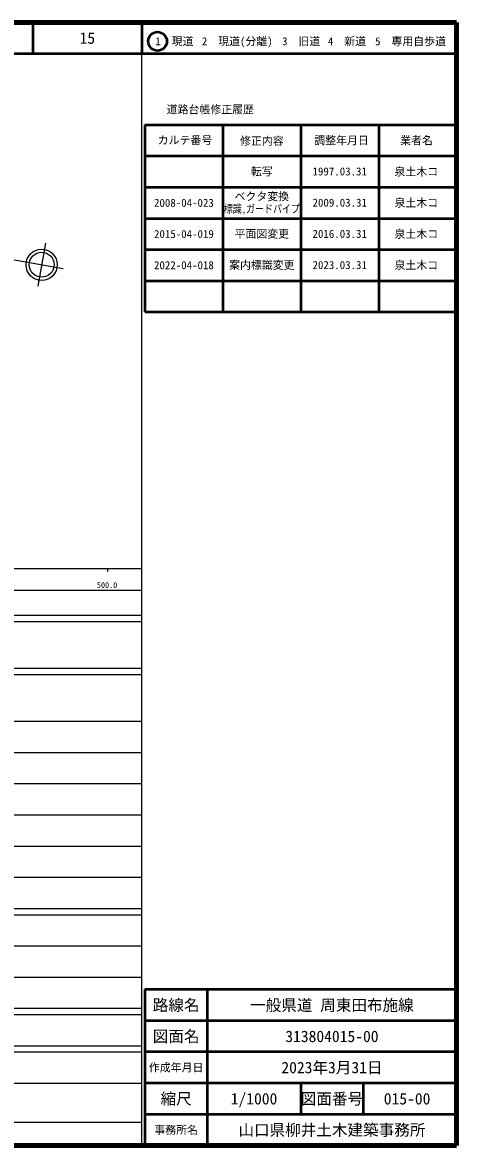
# Model space of a CAD drawing. Units: millimetres, scale not verified. Extents: x 40000 to 680000, y 20000 to 380000.
# Drawn here: x 540671 to 680000, y 20000 to 380000 of the extents above; entities that cross this region are included whole.
import ezdxf
from ezdxf.enums import TextEntityAlignment as Align

# ---------------------------------------------------------------- set-up
doc = ezdxf.new("R2010")
doc.units = ezdxf.units.MM
doc.header["$LTSCALE"] = 1000
for name, color, linetype, lineweight in [('M-BMK-SRVR', 3, 'Continuous', 25), ('M-TTL', 2, 'Continuous', 140), ('M-TTL-BAND', 7, 'Continuous', 25), ('M-TTL-FRAM', 2, 'Continuous', 50), ('M-TTL-LINE', 7, 'Continuous', 50)]:
    doc.layers.add(name, color=color, linetype=linetype, lineweight=lineweight)
doc.layers.add('M-TTL-TXT', color=7, linetype='Continuous')
doc.styles.add('ＭＳ ゴシック', font='')
doc.styles.get('ＭＳ ゴシック').set_extended_font_data('MS Gothic')

msp = doc.modelspace()

# ---------------------------------------------------------------- linework, layer by layer
at = {"layer": 'M-BMK-SRVR'}
for p, q in [((548074, 309229), (545622, 295446)), ((529126, 305491), (553740, 301111))]:
    msp.add_line(p, q, dxfattribs=at)
for radius in [5000, 4000]:
    msp.add_circle((546848, 302338), radius, dxfattribs=at)
at = {"layer": 'M-TTL'}
for p, q in [((680000, 380000), (40000, 380000)), ((680000, 20000), (680000, 380000)), ((40000, 20000), (680000, 20000))]:
    msp.add_line(p, q, dxfattribs=at)
at = {"layer": 'M-TTL-BAND'}
for p, q in [((579000, 20000), (579000, 370000)), ((40000, 205000), (579000, 205000)), ((568000, 205000), (568000, 204000)), ((68000, 198000), (579000, 198000)), ((40000, 190000), (579000, 190000)), ((40000, 188000), (579000, 188000)), ((40000, 173000), (579000, 173000)), ((40000, 171000), (579000, 171000)), ((40000, 156000), (579000, 156000)), ((46000, 146000), (579000, 146000)), ((52000, 136000), (579000, 136000)), ((46000, 126000), (579000, 126000)), ((52000, 116000), (579000, 116000)), ((46000, 106000), (579000, 106000)), ((40000, 96000), (579000, 96000)), ((40000, 94000), (579000, 94000)), ((49000, 84000), (579000, 84000)), ((40000, 74000), (579000, 74000)), ((40000, 64000), (579000, 64000)), ((40000, 62000), (579000, 62000)), ((40000, 52000), (579000, 52000)), ((40000, 50000), (579000, 50000)), ((40000, 40000), (579000, 40000)), ((68000, 27500), (579000, 27500))]:
    msp.add_line(p, q, dxfattribs=at)
at = {"layer": 'M-TTL-FRAM'}
for p, q in [((580000, 347197), (580000, 287197)), ((580000, 347197), (680000, 347197)), ((580000, 287197), (680000, 287197)), ((680000, 70000), (580000, 70000)), ((580000, 70000), (580000, 20000))]:
    msp.add_line(p, q, dxfattribs=at)
at = {"layer": 'M-TTL-LINE'}
for p, q in [((543997, 380000), (543997, 370000)), ((579000, 380000), (579000, 370000)), ((40000, 370000), (680000, 370000)), ((605000, 347197), (605000, 287197)), ((630000, 347197), (630000, 287197)), ((655000, 347197), (655000, 287197)), ((580000, 337197), (680000, 337197)), ((580000, 327197), (680000, 327197)), ((580000, 317197), (680000, 317197)), ((580000, 307197), (680000, 307197)), ((580000, 297197), (680000, 297197)), ((600000, 70000), (600000, 20000)), ((680000, 60000), (580000, 60000)), ((680000, 50000), (580000, 50000)), ((680000, 40000), (580000, 40000)), ((630000, 40000), (630000, 30000)), ((650000, 40000), (650000, 30000)), ((680000, 30000), (580000, 30000))]:
    msp.add_line(p, q, dxfattribs=at)
msp.add_circle((584031, 373958), 3000, dxfattribs=at)

# ---------------------------------------------------------------- texts
at = {"layer": 'M-TTL-BAND', "style": 'ＭＳ ゴシック'}
msp.add_text('500.0', height=1833, dxfattribs=at).set_placement((567844, 198195), align=Align.BOTTOM_CENTER)
at = {"layer": 'M-TTL-TXT', "style": 'ＭＳ ゴシック'}
for s, height, p in [('15', 3666, (561497, 375000)), ('1\u3000現道', 2566, (589448, 373958)), ('2\u3000現道(分離)', 2566, (609619, 373958)), ('3\u3000旧道', 2566, (630121, 373958)), ('4\u3000新道', 2566, (644824, 373958)), ('5\u3000専用自歩道', 2566, (665228, 373958)), ('道路台帳修正履歴', 2566, (600968, 352113)), ('カルテ番号', 2566, (592839, 342277)), ('修正内容', 2566, (617509, 342023)), ('調整年月日', 2566, (643089, 342197)), ('業者名', 2566, (667134, 342197)), ('転写', 2566, (617500, 332245)), ('1997.03.31', 2566, (642500, 332245)), ('泉土木コ', 2566, (667077, 332189)), ('ベクタ変換', 2566, (617500, 324245)), ('2008-04-023', 2566, (592500, 322189)), ('2009.03.31', 2566, (642500, 322245)), ('泉土木コ', 2566, (667077, 322189)), ('2015-04-019', 2566, (592500, 312189)), ('平面図変更', 2566, (617500, 312245)), ('2016.03.31', 2566, (642500, 312245)), ('泉土木コ', 2566, (667077, 312189)), ('2022-04-018', 2566, (592500, 302189)), ('案内標識変更', 2566, (617500, 302245)), ('2023.03.31', 2566, (642500, 302245)), ('泉土木コ', 2566, (667077, 302189)), ('路線名', 3666, (590000, 65000)), ('路線名', 3666, (590000, 65000)), ('一般県道 周東田布施線', 3666, (640000, 65000)), ('図面名', 3666, (590000, 55000)), ('図面名', 3666, (590000, 55000)), ('313804015-00', 3666, (640000, 55000)), ('2023年3月31日', 3666, (640000, 45000)), ('作成年月日', 2566, (590000, 45000)), ('作成年月日', 2566, (590000, 45000)), ('縮尺', 3666, (590000, 35000)), ('縮尺', 3666, (590000, 35000)), ('1/1000', 3666, (615000, 35000)), ('図面番号', 3666, (640000, 35000)), ('図面番号', 3666, (640000, 35000)), ('015-00', 3666, (664125, 35000)), ('事務所名', 2566, (590000, 25000)), ('事務所名', 2566, (590000, 25000)), ('山口県柳井土木建築事務所', 3666, (640000, 25000))]:
    msp.add_text(s, height=height, dxfattribs=at).set_placement(p, align=Align.MIDDLE_CENTER)
at = {"layer": 'M-TTL-TXT', "style": 'ＭＳ ゴシック', "width": 0.8}
msp.add_text('標識,ガードパイプ', height=2566, dxfattribs=at).set_placement((617500, 320245), align=Align.MIDDLE_CENTER)

doc.saveas('drawing.dxf')
